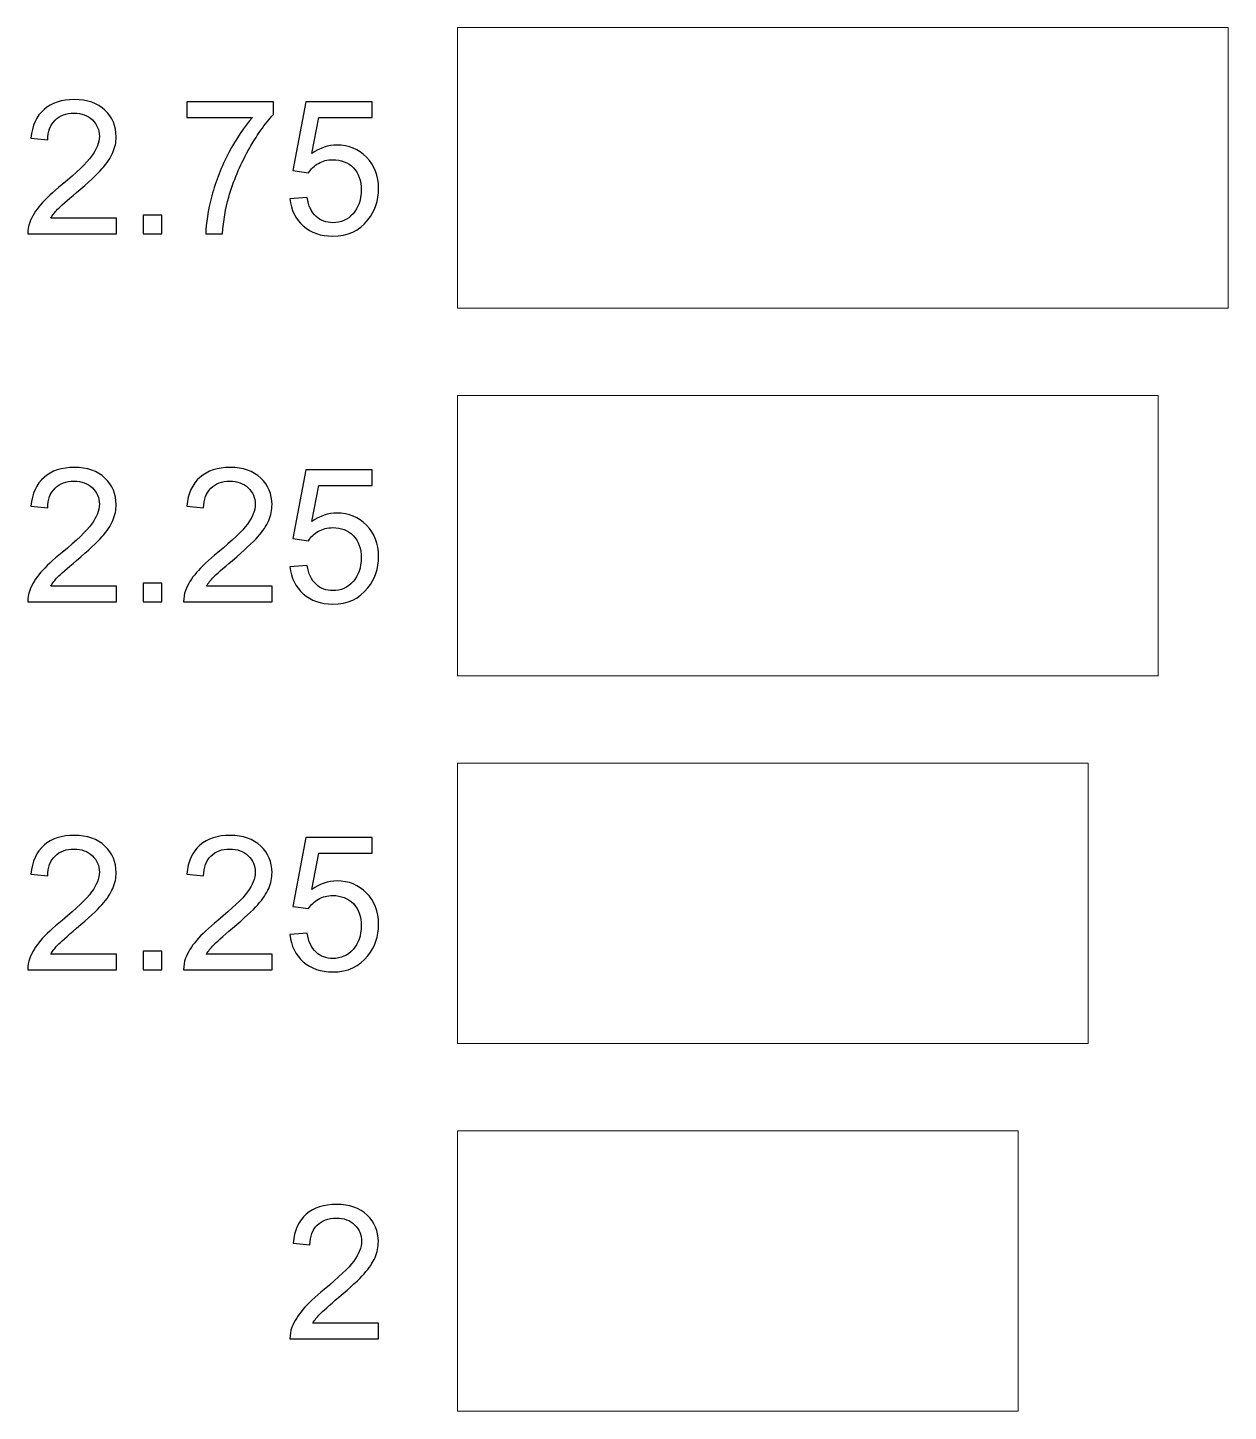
# Model space of a CAD drawing. Header units: millimetres. Extents: x -3 to 616, y -3 to 391.
# Drawn here: x 0 to 81.6, y 291.7 to 385.7 of the extents above; entities that cross this region are included whole.
import ezdxf

# ---------------------------------------------------------------- set-up
doc = ezdxf.new("R2010")
doc.units = ezdxf.units.MM
doc.header["$MEASUREMENT"] = 0
doc.layers.add('Templates', color=7, linetype='Continuous')

msp = doc.modelspace()

# ---------------------------------------------------------------- linework, layer by layer
at = {"layer": 'Templates', "lineweight": 9}
for points, knots in [([(29.212, 385.717), (29.212, 385.717), (29.212, 366.667), (29.212, 366.667), (29.212, 366.667), (29.212, 366.667), (81.599, 366.667), (81.599, 366.667), (81.599, 366.667), (81.599, 366.667), (81.599, 385.717), (81.599, 385.717), (81.599, 385.717), (81.599, 385.717), (29.212, 385.717), (29.212, 385.717)], [0, 0, 0, 0, 0.2, 0.2, 0.2, 0.2, 0.4, 0.4, 0.4, 0.4, 0.6, 0.6, 0.6, 0.6, 1, 1, 1, 1]), ([(6.021, 372.769), (6.021, 372.769), (6.021, 371.702), (6.021, 371.702), (6.021, 371.702), (6.021, 371.702), (0.001, 371.702), (0.001, 371.702), (0.001, 371.702), (-0.008, 371.971), (0.037, 372.229), (0.132, 372.479), (0.132, 372.479), (0.287, 372.888), (0.534, 373.292), (0.875, 373.688), (0.875, 373.688), (1.216, 374.084), (1.703, 374.541), (2.336, 375.059), (2.336, 375.059), (3.32, 375.87), (3.989, 376.511), (4.338, 376.985), (4.338, 376.985), (4.689, 377.46), (4.865, 377.908), (4.865, 378.332), (4.865, 378.332), (4.865, 378.774), (4.706, 379.147), (4.389, 379.451), (4.389, 379.451), (4.071, 379.754), (3.656, 379.906), (3.146, 379.906), (3.146, 379.906), (2.607, 379.906), (2.175, 379.746), (1.851, 379.424), (1.851, 379.424), (1.527, 379.104), (1.364, 378.66), (1.36, 378.09), (1.36, 378.09), (1.36, 378.09), (0.217, 378.205), (0.217, 378.205), (0.217, 378.205), (0.295, 379.06), (0.592, 379.712), (1.104, 380.16), (1.104, 380.16), (1.618, 380.609), (2.306, 380.834), (3.172, 380.834), (3.172, 380.834), (4.044, 380.834), (4.736, 380.592), (5.244, 380.108), (5.244, 380.108), (5.754, 379.623), (6.008, 379.022), (6.008, 378.306), (6.008, 378.306), (6.008, 377.942), (5.934, 377.584), (5.784, 377.233), (5.784, 377.233), (5.636, 376.88), (5.388, 376.509), (5.043, 376.12), (5.043, 376.12), (4.696, 375.732), (4.122, 375.197), (3.322, 374.52), (3.322, 374.52), (2.651, 373.957), (2.219, 373.576), (2.029, 373.374), (2.029, 373.374), (1.838, 373.173), (1.682, 372.972), (1.557, 372.769), (1.557, 372.769), (1.557, 372.769), (6.021, 372.769), (6.021, 372.769)], [0, 0, 0, 0, 0.043478, 0.043478, 0.043478, 0.043478, 0.086957, 0.086957, 0.086957, 0.086957, 0.130435, 0.130435, 0.130435, 0.130435, 0.173913, 0.173913, 0.173913, 0.173913, 0.217391, 0.217391, 0.217391, 0.217391, 0.26087, 0.26087, 0.26087, 0.26087, 0.304348, 0.304348, 0.304348, 0.304348, 0.347826, 0.347826, 0.347826, 0.347826, 0.391304, 0.391304, 0.391304, 0.391304, 0.434783, 0.434783, 0.434783, 0.434783, 0.478261, 0.478261, 0.478261, 0.478261, 0.521739, 0.521739, 0.521739, 0.521739, 0.565217, 0.565217, 0.565217, 0.565217, 0.608696, 0.608696, 0.608696, 0.608696, 0.652174, 0.652174, 0.652174, 0.652174, 0.695652, 0.695652, 0.695652, 0.695652, 0.73913, 0.73913, 0.73913, 0.73913, 0.782609, 0.782609, 0.782609, 0.782609, 0.826087, 0.826087, 0.826087, 0.826087, 0.869565, 0.869565, 0.869565, 0.869565, 0.913043, 0.913043, 0.913043, 0.913043, 1, 1, 1, 1]), ([(10.821, 379.614), (10.821, 379.614), (10.821, 380.681), (10.821, 380.681), (10.821, 380.681), (10.821, 380.681), (16.701, 380.681), (16.701, 380.681), (16.701, 380.681), (16.701, 380.681), (16.701, 379.818), (16.701, 379.818), (16.701, 379.818), (16.124, 379.202), (15.548, 378.382), (14.981, 377.36), (14.981, 377.36), (14.411, 376.338), (13.973, 375.286), (13.662, 374.204), (13.662, 374.204), (13.44, 373.444), (13.296, 372.608), (13.234, 371.702), (13.234, 371.702), (13.234, 371.702), (12.091, 371.702), (12.091, 371.702), (12.091, 371.702), (12.104, 372.418), (12.244, 373.283), (12.513, 374.297), (12.513, 374.297), (12.781, 375.313), (13.165, 376.291), (13.666, 377.233), (13.666, 377.233), (14.168, 378.175), (14.701, 378.969), (15.266, 379.614), (15.266, 379.614), (15.266, 379.614), (10.821, 379.614), (10.821, 379.614)], [0, 0, 0, 0, 0.083333, 0.083333, 0.083333, 0.083333, 0.166667, 0.166667, 0.166667, 0.166667, 0.25, 0.25, 0.25, 0.25, 0.333333, 0.333333, 0.333333, 0.333333, 0.416667, 0.416667, 0.416667, 0.416667, 0.5, 0.5, 0.5, 0.5, 0.583333, 0.583333, 0.583333, 0.583333, 0.666667, 0.666667, 0.666667, 0.666667, 0.75, 0.75, 0.75, 0.75, 0.833333, 0.833333, 0.833333, 0.833333, 1, 1, 1, 1]), ([(17.821, 374.09), (17.821, 374.09), (18.99, 374.179), (18.99, 374.179), (18.99, 374.179), (19.076, 373.609), (19.277, 373.182), (19.591, 372.894), (19.591, 372.894), (19.904, 372.608), (20.287, 372.464), (20.738, 372.464), (20.738, 372.464), (21.282, 372.464), (21.737, 372.667), (22.107, 373.072), (22.107, 373.072), (22.476, 373.478), (22.66, 374.016), (22.66, 374.685), (22.66, 374.685), (22.66, 375.322), (22.484, 375.823), (22.131, 376.192), (22.131, 376.192), (21.777, 376.56), (21.309, 376.744), (20.727, 376.744), (20.727, 376.744), (20.365, 376.744), (20.042, 376.662), (19.754, 376.497), (19.754, 376.497), (19.468, 376.331), (19.244, 376.118), (19.078, 375.855), (19.078, 375.855), (19.078, 375.855), (18.024, 376.008), (18.024, 376.008), (18.024, 376.008), (18.024, 376.008), (18.901, 380.681), (18.901, 380.681), (18.901, 380.681), (18.901, 380.681), (23.409, 380.681), (23.409, 380.681), (23.409, 380.681), (23.409, 380.681), (23.409, 379.614), (23.409, 379.614), (23.409, 379.614), (23.409, 379.614), (19.792, 379.614), (19.792, 379.614), (19.792, 379.614), (19.792, 379.614), (19.307, 377.161), (19.307, 377.161), (19.307, 377.161), (19.851, 377.544), (20.423, 377.735), (21.019, 377.735), (21.019, 377.735), (21.811, 377.735), (22.48, 377.46), (23.024, 376.909), (23.024, 376.909), (23.568, 376.359), (23.841, 375.652), (23.841, 374.788), (23.841, 374.788), (23.841, 373.965), (23.602, 373.254), (23.123, 372.655), (23.123, 372.655), (22.541, 371.918), (21.745, 371.55), (20.738, 371.55), (20.738, 371.55), (19.912, 371.55), (19.239, 371.783), (18.717, 372.246), (18.717, 372.246), (18.194, 372.71), (17.895, 373.324), (17.821, 374.09)], [0, 0, 0, 0, 0.043478, 0.043478, 0.043478, 0.043478, 0.086957, 0.086957, 0.086957, 0.086957, 0.130435, 0.130435, 0.130435, 0.130435, 0.173913, 0.173913, 0.173913, 0.173913, 0.217391, 0.217391, 0.217391, 0.217391, 0.26087, 0.26087, 0.26087, 0.26087, 0.304348, 0.304348, 0.304348, 0.304348, 0.347826, 0.347826, 0.347826, 0.347826, 0.391304, 0.391304, 0.391304, 0.391304, 0.434783, 0.434783, 0.434783, 0.434783, 0.478261, 0.478261, 0.478261, 0.478261, 0.521739, 0.521739, 0.521739, 0.521739, 0.565217, 0.565217, 0.565217, 0.565217, 0.608696, 0.608696, 0.608696, 0.608696, 0.652174, 0.652174, 0.652174, 0.652174, 0.695652, 0.695652, 0.695652, 0.695652, 0.73913, 0.73913, 0.73913, 0.73913, 0.782609, 0.782609, 0.782609, 0.782609, 0.826087, 0.826087, 0.826087, 0.826087, 0.869565, 0.869565, 0.869565, 0.869565, 0.913043, 0.913043, 0.913043, 0.913043, 1, 1, 1, 1]), ([(7.852, 371.702), (7.852, 371.702), (7.852, 372.972), (7.852, 372.972), (7.852, 372.972), (7.852, 372.972), (9.122, 372.972), (9.122, 372.972), (9.122, 372.972), (9.122, 372.972), (9.122, 371.702), (9.122, 371.702), (9.122, 371.702), (9.122, 371.702), (7.852, 371.702), (7.852, 371.702)], [0, 0, 0, 0, 0.2, 0.2, 0.2, 0.2, 0.4, 0.4, 0.4, 0.4, 0.6, 0.6, 0.6, 0.6, 1, 1, 1, 1]), ([(29.212, 360.726), (29.212, 360.726), (29.212, 341.676), (29.212, 341.676), (29.212, 341.676), (29.212, 341.676), (76.837, 341.676), (76.837, 341.676), (76.837, 341.676), (76.837, 341.676), (76.837, 360.726), (76.837, 360.726), (76.837, 360.726), (76.837, 360.726), (29.212, 360.726), (29.212, 360.726)], [0, 0, 0, 0, 0.2, 0.2, 0.2, 0.2, 0.4, 0.4, 0.4, 0.4, 0.6, 0.6, 0.6, 0.6, 1, 1, 1, 1]), ([(6.021, 347.769), (6.021, 347.769), (6.021, 346.702), (6.021, 346.702), (6.021, 346.702), (6.021, 346.702), (0.001, 346.702), (0.001, 346.702), (0.001, 346.702), (-0.008, 346.971), (0.037, 347.229), (0.132, 347.479), (0.132, 347.479), (0.287, 347.888), (0.534, 348.292), (0.875, 348.688), (0.875, 348.688), (1.216, 349.084), (1.703, 349.541), (2.336, 350.059), (2.336, 350.059), (3.32, 350.87), (3.989, 351.511), (4.338, 351.985), (4.338, 351.985), (4.689, 352.46), (4.865, 352.908), (4.865, 353.332), (4.865, 353.332), (4.865, 353.774), (4.706, 354.147), (4.389, 354.451), (4.389, 354.451), (4.071, 354.754), (3.656, 354.906), (3.146, 354.906), (3.146, 354.906), (2.607, 354.906), (2.175, 354.746), (1.851, 354.424), (1.851, 354.424), (1.527, 354.104), (1.364, 353.66), (1.36, 353.09), (1.36, 353.09), (1.36, 353.09), (0.217, 353.205), (0.217, 353.205), (0.217, 353.205), (0.295, 354.06), (0.592, 354.712), (1.104, 355.16), (1.104, 355.16), (1.618, 355.609), (2.306, 355.834), (3.172, 355.834), (3.172, 355.834), (4.044, 355.834), (4.736, 355.592), (5.244, 355.108), (5.244, 355.108), (5.754, 354.623), (6.008, 354.022), (6.008, 353.306), (6.008, 353.306), (6.008, 352.942), (5.934, 352.584), (5.784, 352.233), (5.784, 352.233), (5.636, 351.88), (5.388, 351.509), (5.043, 351.12), (5.043, 351.12), (4.696, 350.732), (4.122, 350.197), (3.322, 349.52), (3.322, 349.52), (2.651, 348.957), (2.219, 348.576), (2.029, 348.374), (2.029, 348.374), (1.838, 348.173), (1.682, 347.972), (1.557, 347.769), (1.557, 347.769), (1.557, 347.769), (6.021, 347.769), (6.021, 347.769)], [0, 0, 0, 0, 0.043478, 0.043478, 0.043478, 0.043478, 0.086957, 0.086957, 0.086957, 0.086957, 0.130435, 0.130435, 0.130435, 0.130435, 0.173913, 0.173913, 0.173913, 0.173913, 0.217391, 0.217391, 0.217391, 0.217391, 0.26087, 0.26087, 0.26087, 0.26087, 0.304348, 0.304348, 0.304348, 0.304348, 0.347826, 0.347826, 0.347826, 0.347826, 0.391304, 0.391304, 0.391304, 0.391304, 0.434783, 0.434783, 0.434783, 0.434783, 0.478261, 0.478261, 0.478261, 0.478261, 0.521739, 0.521739, 0.521739, 0.521739, 0.565217, 0.565217, 0.565217, 0.565217, 0.608696, 0.608696, 0.608696, 0.608696, 0.652174, 0.652174, 0.652174, 0.652174, 0.695652, 0.695652, 0.695652, 0.695652, 0.73913, 0.73913, 0.73913, 0.73913, 0.782609, 0.782609, 0.782609, 0.782609, 0.826087, 0.826087, 0.826087, 0.826087, 0.869565, 0.869565, 0.869565, 0.869565, 0.913043, 0.913043, 0.913043, 0.913043, 1, 1, 1, 1]), ([(16.613, 347.769), (16.613, 347.769), (16.613, 346.702), (16.613, 346.702), (16.613, 346.702), (16.613, 346.702), (10.593, 346.702), (10.593, 346.702), (10.593, 346.702), (10.584, 346.971), (10.629, 347.229), (10.724, 347.479), (10.724, 347.479), (10.879, 347.888), (11.126, 348.292), (11.467, 348.688), (11.467, 348.688), (11.808, 349.084), (12.295, 349.541), (12.927, 350.059), (12.927, 350.059), (13.912, 350.87), (14.581, 351.511), (14.93, 351.985), (14.93, 351.985), (15.281, 352.46), (15.457, 352.908), (15.457, 353.332), (15.457, 353.332), (15.457, 353.774), (15.298, 354.147), (14.981, 354.451), (14.981, 354.451), (14.663, 354.754), (14.248, 354.906), (13.738, 354.906), (13.738, 354.906), (13.198, 354.906), (12.767, 354.746), (12.443, 354.424), (12.443, 354.424), (12.119, 354.104), (11.956, 353.66), (11.952, 353.09), (11.952, 353.09), (11.952, 353.09), (10.809, 353.205), (10.809, 353.205), (10.809, 353.205), (10.887, 354.06), (11.183, 354.712), (11.696, 355.16), (11.696, 355.16), (12.21, 355.609), (12.898, 355.834), (13.764, 355.834), (13.764, 355.834), (14.636, 355.834), (15.328, 355.592), (15.836, 355.108), (15.836, 355.108), (16.346, 354.623), (16.6, 354.022), (16.6, 353.306), (16.6, 353.306), (16.6, 352.942), (16.526, 352.584), (16.375, 352.233), (16.375, 352.233), (16.227, 351.88), (15.98, 351.509), (15.635, 351.12), (15.635, 351.12), (15.288, 350.732), (14.714, 350.197), (13.914, 349.52), (13.914, 349.52), (13.243, 348.957), (12.811, 348.576), (12.621, 348.374), (12.621, 348.374), (12.43, 348.173), (12.273, 347.972), (12.149, 347.769), (12.149, 347.769), (12.149, 347.769), (16.613, 347.769), (16.613, 347.769)], [0, 0, 0, 0, 0.043478, 0.043478, 0.043478, 0.043478, 0.086957, 0.086957, 0.086957, 0.086957, 0.130435, 0.130435, 0.130435, 0.130435, 0.173913, 0.173913, 0.173913, 0.173913, 0.217391, 0.217391, 0.217391, 0.217391, 0.26087, 0.26087, 0.26087, 0.26087, 0.304348, 0.304348, 0.304348, 0.304348, 0.347826, 0.347826, 0.347826, 0.347826, 0.391304, 0.391304, 0.391304, 0.391304, 0.434783, 0.434783, 0.434783, 0.434783, 0.478261, 0.478261, 0.478261, 0.478261, 0.521739, 0.521739, 0.521739, 0.521739, 0.565217, 0.565217, 0.565217, 0.565217, 0.608696, 0.608696, 0.608696, 0.608696, 0.652174, 0.652174, 0.652174, 0.652174, 0.695652, 0.695652, 0.695652, 0.695652, 0.73913, 0.73913, 0.73913, 0.73913, 0.782609, 0.782609, 0.782609, 0.782609, 0.826087, 0.826087, 0.826087, 0.826087, 0.869565, 0.869565, 0.869565, 0.869565, 0.913043, 0.913043, 0.913043, 0.913043, 1, 1, 1, 1]), ([(17.821, 349.09), (17.821, 349.09), (18.99, 349.179), (18.99, 349.179), (18.99, 349.179), (19.076, 348.609), (19.277, 348.182), (19.591, 347.894), (19.591, 347.894), (19.904, 347.608), (20.287, 347.464), (20.738, 347.464), (20.738, 347.464), (21.282, 347.464), (21.737, 347.667), (22.107, 348.072), (22.107, 348.072), (22.476, 348.478), (22.66, 349.016), (22.66, 349.685), (22.66, 349.685), (22.66, 350.322), (22.484, 350.823), (22.131, 351.192), (22.131, 351.192), (21.777, 351.56), (21.309, 351.744), (20.727, 351.744), (20.727, 351.744), (20.365, 351.744), (20.042, 351.662), (19.754, 351.497), (19.754, 351.497), (19.468, 351.331), (19.244, 351.118), (19.078, 350.855), (19.078, 350.855), (19.078, 350.855), (18.024, 351.008), (18.024, 351.008), (18.024, 351.008), (18.024, 351.008), (18.901, 355.681), (18.901, 355.681), (18.901, 355.681), (18.901, 355.681), (23.409, 355.681), (23.409, 355.681), (23.409, 355.681), (23.409, 355.681), (23.409, 354.614), (23.409, 354.614), (23.409, 354.614), (23.409, 354.614), (19.792, 354.614), (19.792, 354.614), (19.792, 354.614), (19.792, 354.614), (19.307, 352.161), (19.307, 352.161), (19.307, 352.161), (19.851, 352.544), (20.423, 352.735), (21.019, 352.735), (21.019, 352.735), (21.811, 352.735), (22.48, 352.46), (23.024, 351.909), (23.024, 351.909), (23.568, 351.359), (23.841, 350.652), (23.841, 349.788), (23.841, 349.788), (23.841, 348.965), (23.602, 348.254), (23.123, 347.655), (23.123, 347.655), (22.541, 346.918), (21.745, 346.55), (20.738, 346.55), (20.738, 346.55), (19.912, 346.55), (19.239, 346.783), (18.717, 347.246), (18.717, 347.246), (18.194, 347.71), (17.895, 348.324), (17.821, 349.09)], [0, 0, 0, 0, 0.043478, 0.043478, 0.043478, 0.043478, 0.086957, 0.086957, 0.086957, 0.086957, 0.130435, 0.130435, 0.130435, 0.130435, 0.173913, 0.173913, 0.173913, 0.173913, 0.217391, 0.217391, 0.217391, 0.217391, 0.26087, 0.26087, 0.26087, 0.26087, 0.304348, 0.304348, 0.304348, 0.304348, 0.347826, 0.347826, 0.347826, 0.347826, 0.391304, 0.391304, 0.391304, 0.391304, 0.434783, 0.434783, 0.434783, 0.434783, 0.478261, 0.478261, 0.478261, 0.478261, 0.521739, 0.521739, 0.521739, 0.521739, 0.565217, 0.565217, 0.565217, 0.565217, 0.608696, 0.608696, 0.608696, 0.608696, 0.652174, 0.652174, 0.652174, 0.652174, 0.695652, 0.695652, 0.695652, 0.695652, 0.73913, 0.73913, 0.73913, 0.73913, 0.782609, 0.782609, 0.782609, 0.782609, 0.826087, 0.826087, 0.826087, 0.826087, 0.869565, 0.869565, 0.869565, 0.869565, 0.913043, 0.913043, 0.913043, 0.913043, 1, 1, 1, 1]), ([(7.852, 346.702), (7.852, 346.702), (7.852, 347.972), (7.852, 347.972), (7.852, 347.972), (7.852, 347.972), (9.122, 347.972), (9.122, 347.972), (9.122, 347.972), (9.122, 347.972), (9.122, 346.702), (9.122, 346.702), (9.122, 346.702), (9.122, 346.702), (7.852, 346.702), (7.852, 346.702)], [0, 0, 0, 0, 0.2, 0.2, 0.2, 0.2, 0.4, 0.4, 0.4, 0.4, 0.6, 0.6, 0.6, 0.6, 1, 1, 1, 1]), ([(29.212, 316.686), (29.212, 316.686), (29.212, 335.736), (29.212, 335.736), (29.212, 335.736), (29.212, 335.736), (72.074, 335.736), (72.074, 335.736), (72.074, 335.736), (72.074, 335.736), (72.074, 316.686), (72.074, 316.686), (72.074, 316.686), (72.074, 316.686), (29.212, 316.686), (29.212, 316.686)], [0, 0, 0, 0, 0.2, 0.2, 0.2, 0.2, 0.4, 0.4, 0.4, 0.4, 0.6, 0.6, 0.6, 0.6, 1, 1, 1, 1]), ([(6.021, 322.769), (6.021, 322.769), (6.021, 321.702), (6.021, 321.702), (6.021, 321.702), (6.021, 321.702), (0.001, 321.702), (0.001, 321.702), (0.001, 321.702), (-0.008, 321.971), (0.037, 322.229), (0.132, 322.479), (0.132, 322.479), (0.287, 322.888), (0.534, 323.292), (0.875, 323.688), (0.875, 323.688), (1.216, 324.084), (1.703, 324.541), (2.336, 325.059), (2.336, 325.059), (3.32, 325.87), (3.989, 326.511), (4.338, 326.985), (4.338, 326.985), (4.689, 327.46), (4.865, 327.908), (4.865, 328.332), (4.865, 328.332), (4.865, 328.774), (4.706, 329.147), (4.389, 329.451), (4.389, 329.451), (4.071, 329.754), (3.656, 329.906), (3.146, 329.906), (3.146, 329.906), (2.607, 329.906), (2.175, 329.746), (1.851, 329.424), (1.851, 329.424), (1.527, 329.104), (1.364, 328.66), (1.36, 328.09), (1.36, 328.09), (1.36, 328.09), (0.217, 328.205), (0.217, 328.205), (0.217, 328.205), (0.295, 329.06), (0.592, 329.712), (1.104, 330.16), (1.104, 330.16), (1.618, 330.609), (2.306, 330.834), (3.172, 330.834), (3.172, 330.834), (4.044, 330.834), (4.736, 330.592), (5.244, 330.108), (5.244, 330.108), (5.754, 329.623), (6.008, 329.022), (6.008, 328.306), (6.008, 328.306), (6.008, 327.942), (5.934, 327.584), (5.784, 327.233), (5.784, 327.233), (5.636, 326.88), (5.388, 326.509), (5.043, 326.12), (5.043, 326.12), (4.696, 325.732), (4.122, 325.197), (3.322, 324.52), (3.322, 324.52), (2.651, 323.957), (2.219, 323.576), (2.029, 323.374), (2.029, 323.374), (1.838, 323.173), (1.682, 322.972), (1.557, 322.769), (1.557, 322.769), (1.557, 322.769), (6.021, 322.769), (6.021, 322.769)], [0, 0, 0, 0, 0.043478, 0.043478, 0.043478, 0.043478, 0.086957, 0.086957, 0.086957, 0.086957, 0.130435, 0.130435, 0.130435, 0.130435, 0.173913, 0.173913, 0.173913, 0.173913, 0.217391, 0.217391, 0.217391, 0.217391, 0.26087, 0.26087, 0.26087, 0.26087, 0.304348, 0.304348, 0.304348, 0.304348, 0.347826, 0.347826, 0.347826, 0.347826, 0.391304, 0.391304, 0.391304, 0.391304, 0.434783, 0.434783, 0.434783, 0.434783, 0.478261, 0.478261, 0.478261, 0.478261, 0.521739, 0.521739, 0.521739, 0.521739, 0.565217, 0.565217, 0.565217, 0.565217, 0.608696, 0.608696, 0.608696, 0.608696, 0.652174, 0.652174, 0.652174, 0.652174, 0.695652, 0.695652, 0.695652, 0.695652, 0.73913, 0.73913, 0.73913, 0.73913, 0.782609, 0.782609, 0.782609, 0.782609, 0.826087, 0.826087, 0.826087, 0.826087, 0.869565, 0.869565, 0.869565, 0.869565, 0.913043, 0.913043, 0.913043, 0.913043, 1, 1, 1, 1]), ([(16.613, 322.769), (16.613, 322.769), (16.613, 321.702), (16.613, 321.702), (16.613, 321.702), (16.613, 321.702), (10.593, 321.702), (10.593, 321.702), (10.593, 321.702), (10.584, 321.971), (10.629, 322.229), (10.724, 322.479), (10.724, 322.479), (10.879, 322.888), (11.126, 323.292), (11.467, 323.688), (11.467, 323.688), (11.808, 324.084), (12.295, 324.541), (12.927, 325.059), (12.927, 325.059), (13.912, 325.87), (14.581, 326.511), (14.93, 326.985), (14.93, 326.985), (15.281, 327.46), (15.457, 327.908), (15.457, 328.332), (15.457, 328.332), (15.457, 328.774), (15.298, 329.147), (14.981, 329.451), (14.981, 329.451), (14.663, 329.754), (14.248, 329.906), (13.738, 329.906), (13.738, 329.906), (13.198, 329.906), (12.767, 329.746), (12.443, 329.424), (12.443, 329.424), (12.119, 329.104), (11.956, 328.66), (11.952, 328.09), (11.952, 328.09), (11.952, 328.09), (10.809, 328.205), (10.809, 328.205), (10.809, 328.205), (10.887, 329.06), (11.183, 329.712), (11.696, 330.16), (11.696, 330.16), (12.21, 330.609), (12.898, 330.834), (13.764, 330.834), (13.764, 330.834), (14.636, 330.834), (15.328, 330.592), (15.836, 330.108), (15.836, 330.108), (16.346, 329.623), (16.6, 329.022), (16.6, 328.306), (16.6, 328.306), (16.6, 327.942), (16.526, 327.584), (16.375, 327.233), (16.375, 327.233), (16.227, 326.88), (15.98, 326.509), (15.635, 326.12), (15.635, 326.12), (15.288, 325.732), (14.714, 325.197), (13.914, 324.52), (13.914, 324.52), (13.243, 323.957), (12.811, 323.576), (12.621, 323.374), (12.621, 323.374), (12.43, 323.173), (12.273, 322.972), (12.149, 322.769), (12.149, 322.769), (12.149, 322.769), (16.613, 322.769), (16.613, 322.769)], [0, 0, 0, 0, 0.043478, 0.043478, 0.043478, 0.043478, 0.086957, 0.086957, 0.086957, 0.086957, 0.130435, 0.130435, 0.130435, 0.130435, 0.173913, 0.173913, 0.173913, 0.173913, 0.217391, 0.217391, 0.217391, 0.217391, 0.26087, 0.26087, 0.26087, 0.26087, 0.304348, 0.304348, 0.304348, 0.304348, 0.347826, 0.347826, 0.347826, 0.347826, 0.391304, 0.391304, 0.391304, 0.391304, 0.434783, 0.434783, 0.434783, 0.434783, 0.478261, 0.478261, 0.478261, 0.478261, 0.521739, 0.521739, 0.521739, 0.521739, 0.565217, 0.565217, 0.565217, 0.565217, 0.608696, 0.608696, 0.608696, 0.608696, 0.652174, 0.652174, 0.652174, 0.652174, 0.695652, 0.695652, 0.695652, 0.695652, 0.73913, 0.73913, 0.73913, 0.73913, 0.782609, 0.782609, 0.782609, 0.782609, 0.826087, 0.826087, 0.826087, 0.826087, 0.869565, 0.869565, 0.869565, 0.869565, 0.913043, 0.913043, 0.913043, 0.913043, 1, 1, 1, 1]), ([(17.821, 324.09), (17.821, 324.09), (18.99, 324.179), (18.99, 324.179), (18.99, 324.179), (19.076, 323.609), (19.277, 323.182), (19.591, 322.894), (19.591, 322.894), (19.904, 322.608), (20.287, 322.464), (20.738, 322.464), (20.738, 322.464), (21.282, 322.464), (21.737, 322.667), (22.107, 323.072), (22.107, 323.072), (22.476, 323.478), (22.66, 324.016), (22.66, 324.685), (22.66, 324.685), (22.66, 325.322), (22.484, 325.823), (22.131, 326.192), (22.131, 326.192), (21.777, 326.56), (21.309, 326.744), (20.727, 326.744), (20.727, 326.744), (20.365, 326.744), (20.042, 326.662), (19.754, 326.497), (19.754, 326.497), (19.468, 326.331), (19.244, 326.118), (19.078, 325.855), (19.078, 325.855), (19.078, 325.855), (18.024, 326.008), (18.024, 326.008), (18.024, 326.008), (18.024, 326.008), (18.901, 330.681), (18.901, 330.681), (18.901, 330.681), (18.901, 330.681), (23.409, 330.681), (23.409, 330.681), (23.409, 330.681), (23.409, 330.681), (23.409, 329.614), (23.409, 329.614), (23.409, 329.614), (23.409, 329.614), (19.792, 329.614), (19.792, 329.614), (19.792, 329.614), (19.792, 329.614), (19.307, 327.161), (19.307, 327.161), (19.307, 327.161), (19.851, 327.544), (20.423, 327.735), (21.019, 327.735), (21.019, 327.735), (21.811, 327.735), (22.48, 327.46), (23.024, 326.909), (23.024, 326.909), (23.568, 326.359), (23.841, 325.652), (23.841, 324.788), (23.841, 324.788), (23.841, 323.965), (23.602, 323.254), (23.123, 322.655), (23.123, 322.655), (22.541, 321.918), (21.745, 321.55), (20.738, 321.55), (20.738, 321.55), (19.912, 321.55), (19.239, 321.783), (18.717, 322.246), (18.717, 322.246), (18.194, 322.71), (17.895, 323.324), (17.821, 324.09)], [0, 0, 0, 0, 0.043478, 0.043478, 0.043478, 0.043478, 0.086957, 0.086957, 0.086957, 0.086957, 0.130435, 0.130435, 0.130435, 0.130435, 0.173913, 0.173913, 0.173913, 0.173913, 0.217391, 0.217391, 0.217391, 0.217391, 0.26087, 0.26087, 0.26087, 0.26087, 0.304348, 0.304348, 0.304348, 0.304348, 0.347826, 0.347826, 0.347826, 0.347826, 0.391304, 0.391304, 0.391304, 0.391304, 0.434783, 0.434783, 0.434783, 0.434783, 0.478261, 0.478261, 0.478261, 0.478261, 0.521739, 0.521739, 0.521739, 0.521739, 0.565217, 0.565217, 0.565217, 0.565217, 0.608696, 0.608696, 0.608696, 0.608696, 0.652174, 0.652174, 0.652174, 0.652174, 0.695652, 0.695652, 0.695652, 0.695652, 0.73913, 0.73913, 0.73913, 0.73913, 0.782609, 0.782609, 0.782609, 0.782609, 0.826087, 0.826087, 0.826087, 0.826087, 0.869565, 0.869565, 0.869565, 0.869565, 0.913043, 0.913043, 0.913043, 0.913043, 1, 1, 1, 1]), ([(7.852, 321.702), (7.852, 321.702), (7.852, 322.972), (7.852, 322.972), (7.852, 322.972), (7.852, 322.972), (9.122, 322.972), (9.122, 322.972), (9.122, 322.972), (9.122, 322.972), (9.122, 321.702), (9.122, 321.702), (9.122, 321.702), (9.122, 321.702), (7.852, 321.702), (7.852, 321.702)], [0, 0, 0, 0, 0.2, 0.2, 0.2, 0.2, 0.4, 0.4, 0.4, 0.4, 0.6, 0.6, 0.6, 0.6, 1, 1, 1, 1]), ([(29.212, 310.745), (29.212, 310.745), (29.212, 291.695), (29.212, 291.695), (29.212, 291.695), (29.212, 291.695), (67.312, 291.695), (67.312, 291.695), (67.312, 291.695), (67.312, 291.695), (67.312, 310.745), (67.312, 310.745), (67.312, 310.745), (67.312, 310.745), (29.212, 310.745), (29.212, 310.745)], [0, 0, 0, 0, 0.2, 0.2, 0.2, 0.2, 0.4, 0.4, 0.4, 0.4, 0.6, 0.6, 0.6, 0.6, 1, 1, 1, 1]), ([(23.841, 297.693), (23.841, 297.693), (23.841, 296.626), (23.841, 296.626), (23.841, 296.626), (23.841, 296.626), (17.821, 296.626), (17.821, 296.626), (17.821, 296.626), (17.813, 296.895), (17.857, 297.153), (17.952, 297.403), (17.952, 297.403), (18.107, 297.811), (18.355, 298.216), (18.695, 298.611), (18.695, 298.611), (19.036, 299.007), (19.523, 299.465), (20.156, 299.983), (20.156, 299.983), (21.14, 300.794), (21.809, 301.435), (22.158, 301.909), (22.158, 301.909), (22.51, 302.383), (22.685, 302.832), (22.685, 303.255), (22.685, 303.255), (22.685, 303.698), (22.527, 304.07), (22.209, 304.375), (22.209, 304.375), (21.892, 304.678), (21.477, 304.83), (20.967, 304.83), (20.967, 304.83), (20.427, 304.83), (19.995, 304.669), (19.671, 304.348), (19.671, 304.348), (19.347, 304.028), (19.184, 303.584), (19.18, 303.014), (19.18, 303.014), (19.18, 303.014), (18.037, 303.128), (18.037, 303.128), (18.037, 303.128), (18.115, 303.984), (18.412, 304.636), (18.924, 305.084), (18.924, 305.084), (19.438, 305.533), (20.126, 305.757), (20.992, 305.757), (20.992, 305.757), (21.864, 305.757), (22.556, 305.516), (23.064, 305.031), (23.064, 305.031), (23.574, 304.547), (23.828, 303.945), (23.828, 303.23), (23.828, 303.23), (23.828, 302.866), (23.754, 302.508), (23.604, 302.157), (23.604, 302.157), (23.456, 301.803), (23.208, 301.433), (22.863, 301.044), (22.863, 301.044), (22.516, 300.656), (21.942, 300.121), (21.142, 299.443), (21.142, 299.443), (20.471, 298.88), (20.039, 298.499), (19.849, 298.298), (19.849, 298.298), (19.658, 298.097), (19.502, 297.896), (19.377, 297.693), (19.377, 297.693), (19.377, 297.693), (23.841, 297.693), (23.841, 297.693)], [0, 0, 0, 0, 0.043478, 0.043478, 0.043478, 0.043478, 0.086957, 0.086957, 0.086957, 0.086957, 0.130435, 0.130435, 0.130435, 0.130435, 0.173913, 0.173913, 0.173913, 0.173913, 0.217391, 0.217391, 0.217391, 0.217391, 0.26087, 0.26087, 0.26087, 0.26087, 0.304348, 0.304348, 0.304348, 0.304348, 0.347826, 0.347826, 0.347826, 0.347826, 0.391304, 0.391304, 0.391304, 0.391304, 0.434783, 0.434783, 0.434783, 0.434783, 0.478261, 0.478261, 0.478261, 0.478261, 0.521739, 0.521739, 0.521739, 0.521739, 0.565217, 0.565217, 0.565217, 0.565217, 0.608696, 0.608696, 0.608696, 0.608696, 0.652174, 0.652174, 0.652174, 0.652174, 0.695652, 0.695652, 0.695652, 0.695652, 0.73913, 0.73913, 0.73913, 0.73913, 0.782609, 0.782609, 0.782609, 0.782609, 0.826087, 0.826087, 0.826087, 0.826087, 0.869565, 0.869565, 0.869565, 0.869565, 0.913043, 0.913043, 0.913043, 0.913043, 1, 1, 1, 1])]:
    msp.add_open_spline(points, degree=3, knots=knots, dxfattribs=at)
at = {"layer": 'Templates'}
for points, knots in [([(6.021, 372.769), (6.021, 372.769), (6.021, 371.702), (6.021, 371.702), (6.021, 371.702), (6.021, 371.702), (0.001, 371.702), (0.001, 371.702), (0.001, 371.702), (-0.008, 371.971), (0.037, 372.229), (0.132, 372.479), (0.132, 372.479), (0.287, 372.888), (0.534, 373.292), (0.875, 373.688), (0.875, 373.688), (1.216, 374.084), (1.703, 374.541), (2.336, 375.059), (2.336, 375.059), (3.32, 375.87), (3.989, 376.511), (4.338, 376.985), (4.338, 376.985), (4.689, 377.46), (4.865, 377.908), (4.865, 378.332), (4.865, 378.332), (4.865, 378.774), (4.706, 379.147), (4.389, 379.451), (4.389, 379.451), (4.071, 379.754), (3.656, 379.906), (3.146, 379.906), (3.146, 379.906), (2.607, 379.906), (2.175, 379.746), (1.851, 379.424), (1.851, 379.424), (1.527, 379.104), (1.364, 378.66), (1.36, 378.09), (1.36, 378.09), (1.36, 378.09), (0.217, 378.205), (0.217, 378.205), (0.217, 378.205), (0.295, 379.06), (0.592, 379.712), (1.104, 380.16), (1.104, 380.16), (1.618, 380.609), (2.306, 380.834), (3.172, 380.834), (3.172, 380.834), (4.044, 380.834), (4.736, 380.592), (5.244, 380.108), (5.244, 380.108), (5.754, 379.623), (6.008, 379.022), (6.008, 378.306), (6.008, 378.306), (6.008, 377.942), (5.934, 377.584), (5.784, 377.233), (5.784, 377.233), (5.636, 376.88), (5.388, 376.509), (5.043, 376.12), (5.043, 376.12), (4.696, 375.732), (4.122, 375.197), (3.322, 374.52), (3.322, 374.52), (2.651, 373.957), (2.219, 373.576), (2.029, 373.374), (2.029, 373.374), (1.838, 373.173), (1.682, 372.972), (1.557, 372.769), (1.557, 372.769), (1.557, 372.769), (6.021, 372.769), (6.021, 372.769)], [0, 0, 0, 0, 0.043478, 0.043478, 0.043478, 0.043478, 0.086957, 0.086957, 0.086957, 0.086957, 0.130435, 0.130435, 0.130435, 0.130435, 0.173913, 0.173913, 0.173913, 0.173913, 0.217391, 0.217391, 0.217391, 0.217391, 0.26087, 0.26087, 0.26087, 0.26087, 0.304348, 0.304348, 0.304348, 0.304348, 0.347826, 0.347826, 0.347826, 0.347826, 0.391304, 0.391304, 0.391304, 0.391304, 0.434783, 0.434783, 0.434783, 0.434783, 0.478261, 0.478261, 0.478261, 0.478261, 0.521739, 0.521739, 0.521739, 0.521739, 0.565217, 0.565217, 0.565217, 0.565217, 0.608696, 0.608696, 0.608696, 0.608696, 0.652174, 0.652174, 0.652174, 0.652174, 0.695652, 0.695652, 0.695652, 0.695652, 0.73913, 0.73913, 0.73913, 0.73913, 0.782609, 0.782609, 0.782609, 0.782609, 0.826087, 0.826087, 0.826087, 0.826087, 0.869565, 0.869565, 0.869565, 0.869565, 0.913043, 0.913043, 0.913043, 0.913043, 1, 1, 1, 1]), ([(10.821, 379.614), (10.821, 379.614), (10.821, 380.681), (10.821, 380.681), (10.821, 380.681), (10.821, 380.681), (16.701, 380.681), (16.701, 380.681), (16.701, 380.681), (16.701, 380.681), (16.701, 379.818), (16.701, 379.818), (16.701, 379.818), (16.124, 379.202), (15.548, 378.382), (14.981, 377.36), (14.981, 377.36), (14.411, 376.338), (13.973, 375.286), (13.662, 374.204), (13.662, 374.204), (13.44, 373.444), (13.296, 372.608), (13.234, 371.702), (13.234, 371.702), (13.234, 371.702), (12.091, 371.702), (12.091, 371.702), (12.091, 371.702), (12.104, 372.418), (12.244, 373.283), (12.513, 374.297), (12.513, 374.297), (12.781, 375.313), (13.165, 376.291), (13.666, 377.233), (13.666, 377.233), (14.168, 378.175), (14.701, 378.969), (15.266, 379.614), (15.266, 379.614), (15.266, 379.614), (10.821, 379.614), (10.821, 379.614)], [0, 0, 0, 0, 0.083333, 0.083333, 0.083333, 0.083333, 0.166667, 0.166667, 0.166667, 0.166667, 0.25, 0.25, 0.25, 0.25, 0.333333, 0.333333, 0.333333, 0.333333, 0.416667, 0.416667, 0.416667, 0.416667, 0.5, 0.5, 0.5, 0.5, 0.583333, 0.583333, 0.583333, 0.583333, 0.666667, 0.666667, 0.666667, 0.666667, 0.75, 0.75, 0.75, 0.75, 0.833333, 0.833333, 0.833333, 0.833333, 1, 1, 1, 1]), ([(17.821, 374.09), (17.821, 374.09), (18.99, 374.179), (18.99, 374.179), (18.99, 374.179), (19.076, 373.609), (19.277, 373.182), (19.591, 372.894), (19.591, 372.894), (19.904, 372.608), (20.287, 372.464), (20.738, 372.464), (20.738, 372.464), (21.282, 372.464), (21.737, 372.667), (22.107, 373.072), (22.107, 373.072), (22.476, 373.478), (22.66, 374.016), (22.66, 374.685), (22.66, 374.685), (22.66, 375.322), (22.484, 375.823), (22.131, 376.192), (22.131, 376.192), (21.777, 376.56), (21.309, 376.744), (20.727, 376.744), (20.727, 376.744), (20.365, 376.744), (20.042, 376.662), (19.754, 376.497), (19.754, 376.497), (19.468, 376.331), (19.244, 376.118), (19.078, 375.855), (19.078, 375.855), (19.078, 375.855), (18.024, 376.008), (18.024, 376.008), (18.024, 376.008), (18.024, 376.008), (18.901, 380.681), (18.901, 380.681), (18.901, 380.681), (18.901, 380.681), (23.409, 380.681), (23.409, 380.681), (23.409, 380.681), (23.409, 380.681), (23.409, 379.614), (23.409, 379.614), (23.409, 379.614), (23.409, 379.614), (19.792, 379.614), (19.792, 379.614), (19.792, 379.614), (19.792, 379.614), (19.307, 377.161), (19.307, 377.161), (19.307, 377.161), (19.851, 377.544), (20.423, 377.735), (21.019, 377.735), (21.019, 377.735), (21.811, 377.735), (22.48, 377.46), (23.024, 376.909), (23.024, 376.909), (23.568, 376.359), (23.841, 375.652), (23.841, 374.788), (23.841, 374.788), (23.841, 373.965), (23.602, 373.254), (23.123, 372.655), (23.123, 372.655), (22.541, 371.918), (21.745, 371.55), (20.738, 371.55), (20.738, 371.55), (19.912, 371.55), (19.239, 371.783), (18.717, 372.246), (18.717, 372.246), (18.194, 372.71), (17.895, 373.324), (17.821, 374.09)], [0, 0, 0, 0, 0.043478, 0.043478, 0.043478, 0.043478, 0.086957, 0.086957, 0.086957, 0.086957, 0.130435, 0.130435, 0.130435, 0.130435, 0.173913, 0.173913, 0.173913, 0.173913, 0.217391, 0.217391, 0.217391, 0.217391, 0.26087, 0.26087, 0.26087, 0.26087, 0.304348, 0.304348, 0.304348, 0.304348, 0.347826, 0.347826, 0.347826, 0.347826, 0.391304, 0.391304, 0.391304, 0.391304, 0.434783, 0.434783, 0.434783, 0.434783, 0.478261, 0.478261, 0.478261, 0.478261, 0.521739, 0.521739, 0.521739, 0.521739, 0.565217, 0.565217, 0.565217, 0.565217, 0.608696, 0.608696, 0.608696, 0.608696, 0.652174, 0.652174, 0.652174, 0.652174, 0.695652, 0.695652, 0.695652, 0.695652, 0.73913, 0.73913, 0.73913, 0.73913, 0.782609, 0.782609, 0.782609, 0.782609, 0.826087, 0.826087, 0.826087, 0.826087, 0.869565, 0.869565, 0.869565, 0.869565, 0.913043, 0.913043, 0.913043, 0.913043, 1, 1, 1, 1]), ([(7.852, 371.702), (7.852, 371.702), (7.852, 372.972), (7.852, 372.972), (7.852, 372.972), (7.852, 372.972), (9.122, 372.972), (9.122, 372.972), (9.122, 372.972), (9.122, 372.972), (9.122, 371.702), (9.122, 371.702), (9.122, 371.702), (9.122, 371.702), (7.852, 371.702), (7.852, 371.702)], [0, 0, 0, 0, 0.2, 0.2, 0.2, 0.2, 0.4, 0.4, 0.4, 0.4, 0.6, 0.6, 0.6, 0.6, 1, 1, 1, 1]), ([(6.021, 347.769), (6.021, 347.769), (6.021, 346.702), (6.021, 346.702), (6.021, 346.702), (6.021, 346.702), (0.001, 346.702), (0.001, 346.702), (0.001, 346.702), (-0.008, 346.971), (0.037, 347.229), (0.132, 347.479), (0.132, 347.479), (0.287, 347.888), (0.534, 348.292), (0.875, 348.688), (0.875, 348.688), (1.216, 349.084), (1.703, 349.541), (2.336, 350.059), (2.336, 350.059), (3.32, 350.87), (3.989, 351.511), (4.338, 351.985), (4.338, 351.985), (4.689, 352.46), (4.865, 352.908), (4.865, 353.332), (4.865, 353.332), (4.865, 353.774), (4.706, 354.147), (4.389, 354.451), (4.389, 354.451), (4.071, 354.754), (3.656, 354.906), (3.146, 354.906), (3.146, 354.906), (2.607, 354.906), (2.175, 354.746), (1.851, 354.424), (1.851, 354.424), (1.527, 354.104), (1.364, 353.66), (1.36, 353.09), (1.36, 353.09), (1.36, 353.09), (0.217, 353.205), (0.217, 353.205), (0.217, 353.205), (0.295, 354.06), (0.592, 354.712), (1.104, 355.16), (1.104, 355.16), (1.618, 355.609), (2.306, 355.834), (3.172, 355.834), (3.172, 355.834), (4.044, 355.834), (4.736, 355.592), (5.244, 355.108), (5.244, 355.108), (5.754, 354.623), (6.008, 354.022), (6.008, 353.306), (6.008, 353.306), (6.008, 352.942), (5.934, 352.584), (5.784, 352.233), (5.784, 352.233), (5.636, 351.88), (5.388, 351.509), (5.043, 351.12), (5.043, 351.12), (4.696, 350.732), (4.122, 350.197), (3.322, 349.52), (3.322, 349.52), (2.651, 348.957), (2.219, 348.576), (2.029, 348.374), (2.029, 348.374), (1.838, 348.173), (1.682, 347.972), (1.557, 347.769), (1.557, 347.769), (1.557, 347.769), (6.021, 347.769), (6.021, 347.769)], [0, 0, 0, 0, 0.043478, 0.043478, 0.043478, 0.043478, 0.086957, 0.086957, 0.086957, 0.086957, 0.130435, 0.130435, 0.130435, 0.130435, 0.173913, 0.173913, 0.173913, 0.173913, 0.217391, 0.217391, 0.217391, 0.217391, 0.26087, 0.26087, 0.26087, 0.26087, 0.304348, 0.304348, 0.304348, 0.304348, 0.347826, 0.347826, 0.347826, 0.347826, 0.391304, 0.391304, 0.391304, 0.391304, 0.434783, 0.434783, 0.434783, 0.434783, 0.478261, 0.478261, 0.478261, 0.478261, 0.521739, 0.521739, 0.521739, 0.521739, 0.565217, 0.565217, 0.565217, 0.565217, 0.608696, 0.608696, 0.608696, 0.608696, 0.652174, 0.652174, 0.652174, 0.652174, 0.695652, 0.695652, 0.695652, 0.695652, 0.73913, 0.73913, 0.73913, 0.73913, 0.782609, 0.782609, 0.782609, 0.782609, 0.826087, 0.826087, 0.826087, 0.826087, 0.869565, 0.869565, 0.869565, 0.869565, 0.913043, 0.913043, 0.913043, 0.913043, 1, 1, 1, 1]), ([(16.613, 347.769), (16.613, 347.769), (16.613, 346.702), (16.613, 346.702), (16.613, 346.702), (16.613, 346.702), (10.593, 346.702), (10.593, 346.702), (10.593, 346.702), (10.584, 346.971), (10.629, 347.229), (10.724, 347.479), (10.724, 347.479), (10.879, 347.888), (11.126, 348.292), (11.467, 348.688), (11.467, 348.688), (11.808, 349.084), (12.295, 349.541), (12.927, 350.059), (12.927, 350.059), (13.912, 350.87), (14.581, 351.511), (14.93, 351.985), (14.93, 351.985), (15.281, 352.46), (15.457, 352.908), (15.457, 353.332), (15.457, 353.332), (15.457, 353.774), (15.298, 354.147), (14.981, 354.451), (14.981, 354.451), (14.663, 354.754), (14.248, 354.906), (13.738, 354.906), (13.738, 354.906), (13.198, 354.906), (12.767, 354.746), (12.443, 354.424), (12.443, 354.424), (12.119, 354.104), (11.956, 353.66), (11.952, 353.09), (11.952, 353.09), (11.952, 353.09), (10.809, 353.205), (10.809, 353.205), (10.809, 353.205), (10.887, 354.06), (11.183, 354.712), (11.696, 355.16), (11.696, 355.16), (12.21, 355.609), (12.898, 355.834), (13.764, 355.834), (13.764, 355.834), (14.636, 355.834), (15.328, 355.592), (15.836, 355.108), (15.836, 355.108), (16.346, 354.623), (16.6, 354.022), (16.6, 353.306), (16.6, 353.306), (16.6, 352.942), (16.526, 352.584), (16.375, 352.233), (16.375, 352.233), (16.227, 351.88), (15.98, 351.509), (15.635, 351.12), (15.635, 351.12), (15.288, 350.732), (14.714, 350.197), (13.914, 349.52), (13.914, 349.52), (13.243, 348.957), (12.811, 348.576), (12.621, 348.374), (12.621, 348.374), (12.43, 348.173), (12.273, 347.972), (12.149, 347.769), (12.149, 347.769), (12.149, 347.769), (16.613, 347.769), (16.613, 347.769)], [0, 0, 0, 0, 0.043478, 0.043478, 0.043478, 0.043478, 0.086957, 0.086957, 0.086957, 0.086957, 0.130435, 0.130435, 0.130435, 0.130435, 0.173913, 0.173913, 0.173913, 0.173913, 0.217391, 0.217391, 0.217391, 0.217391, 0.26087, 0.26087, 0.26087, 0.26087, 0.304348, 0.304348, 0.304348, 0.304348, 0.347826, 0.347826, 0.347826, 0.347826, 0.391304, 0.391304, 0.391304, 0.391304, 0.434783, 0.434783, 0.434783, 0.434783, 0.478261, 0.478261, 0.478261, 0.478261, 0.521739, 0.521739, 0.521739, 0.521739, 0.565217, 0.565217, 0.565217, 0.565217, 0.608696, 0.608696, 0.608696, 0.608696, 0.652174, 0.652174, 0.652174, 0.652174, 0.695652, 0.695652, 0.695652, 0.695652, 0.73913, 0.73913, 0.73913, 0.73913, 0.782609, 0.782609, 0.782609, 0.782609, 0.826087, 0.826087, 0.826087, 0.826087, 0.869565, 0.869565, 0.869565, 0.869565, 0.913043, 0.913043, 0.913043, 0.913043, 1, 1, 1, 1]), ([(17.821, 349.09), (17.821, 349.09), (18.99, 349.179), (18.99, 349.179), (18.99, 349.179), (19.076, 348.609), (19.277, 348.182), (19.591, 347.894), (19.591, 347.894), (19.904, 347.608), (20.287, 347.464), (20.738, 347.464), (20.738, 347.464), (21.282, 347.464), (21.737, 347.667), (22.107, 348.072), (22.107, 348.072), (22.476, 348.478), (22.66, 349.016), (22.66, 349.685), (22.66, 349.685), (22.66, 350.322), (22.484, 350.823), (22.131, 351.192), (22.131, 351.192), (21.777, 351.56), (21.309, 351.744), (20.727, 351.744), (20.727, 351.744), (20.365, 351.744), (20.042, 351.662), (19.754, 351.497), (19.754, 351.497), (19.468, 351.331), (19.244, 351.118), (19.078, 350.855), (19.078, 350.855), (19.078, 350.855), (18.024, 351.008), (18.024, 351.008), (18.024, 351.008), (18.024, 351.008), (18.901, 355.681), (18.901, 355.681), (18.901, 355.681), (18.901, 355.681), (23.409, 355.681), (23.409, 355.681), (23.409, 355.681), (23.409, 355.681), (23.409, 354.614), (23.409, 354.614), (23.409, 354.614), (23.409, 354.614), (19.792, 354.614), (19.792, 354.614), (19.792, 354.614), (19.792, 354.614), (19.307, 352.161), (19.307, 352.161), (19.307, 352.161), (19.851, 352.544), (20.423, 352.735), (21.019, 352.735), (21.019, 352.735), (21.811, 352.735), (22.48, 352.46), (23.024, 351.909), (23.024, 351.909), (23.568, 351.359), (23.841, 350.652), (23.841, 349.788), (23.841, 349.788), (23.841, 348.965), (23.602, 348.254), (23.123, 347.655), (23.123, 347.655), (22.541, 346.918), (21.745, 346.55), (20.738, 346.55), (20.738, 346.55), (19.912, 346.55), (19.239, 346.783), (18.717, 347.246), (18.717, 347.246), (18.194, 347.71), (17.895, 348.324), (17.821, 349.09)], [0, 0, 0, 0, 0.043478, 0.043478, 0.043478, 0.043478, 0.086957, 0.086957, 0.086957, 0.086957, 0.130435, 0.130435, 0.130435, 0.130435, 0.173913, 0.173913, 0.173913, 0.173913, 0.217391, 0.217391, 0.217391, 0.217391, 0.26087, 0.26087, 0.26087, 0.26087, 0.304348, 0.304348, 0.304348, 0.304348, 0.347826, 0.347826, 0.347826, 0.347826, 0.391304, 0.391304, 0.391304, 0.391304, 0.434783, 0.434783, 0.434783, 0.434783, 0.478261, 0.478261, 0.478261, 0.478261, 0.521739, 0.521739, 0.521739, 0.521739, 0.565217, 0.565217, 0.565217, 0.565217, 0.608696, 0.608696, 0.608696, 0.608696, 0.652174, 0.652174, 0.652174, 0.652174, 0.695652, 0.695652, 0.695652, 0.695652, 0.73913, 0.73913, 0.73913, 0.73913, 0.782609, 0.782609, 0.782609, 0.782609, 0.826087, 0.826087, 0.826087, 0.826087, 0.869565, 0.869565, 0.869565, 0.869565, 0.913043, 0.913043, 0.913043, 0.913043, 1, 1, 1, 1]), ([(7.852, 346.702), (7.852, 346.702), (7.852, 347.972), (7.852, 347.972), (7.852, 347.972), (7.852, 347.972), (9.122, 347.972), (9.122, 347.972), (9.122, 347.972), (9.122, 347.972), (9.122, 346.702), (9.122, 346.702), (9.122, 346.702), (9.122, 346.702), (7.852, 346.702), (7.852, 346.702)], [0, 0, 0, 0, 0.2, 0.2, 0.2, 0.2, 0.4, 0.4, 0.4, 0.4, 0.6, 0.6, 0.6, 0.6, 1, 1, 1, 1]), ([(6.021, 322.769), (6.021, 322.769), (6.021, 321.702), (6.021, 321.702), (6.021, 321.702), (6.021, 321.702), (0.001, 321.702), (0.001, 321.702), (0.001, 321.702), (-0.008, 321.971), (0.037, 322.229), (0.132, 322.479), (0.132, 322.479), (0.287, 322.888), (0.534, 323.292), (0.875, 323.688), (0.875, 323.688), (1.216, 324.084), (1.703, 324.541), (2.336, 325.059), (2.336, 325.059), (3.32, 325.87), (3.989, 326.511), (4.338, 326.985), (4.338, 326.985), (4.689, 327.46), (4.865, 327.908), (4.865, 328.332), (4.865, 328.332), (4.865, 328.774), (4.706, 329.147), (4.389, 329.451), (4.389, 329.451), (4.071, 329.754), (3.656, 329.906), (3.146, 329.906), (3.146, 329.906), (2.607, 329.906), (2.175, 329.746), (1.851, 329.424), (1.851, 329.424), (1.527, 329.104), (1.364, 328.66), (1.36, 328.09), (1.36, 328.09), (1.36, 328.09), (0.217, 328.205), (0.217, 328.205), (0.217, 328.205), (0.295, 329.06), (0.592, 329.712), (1.104, 330.16), (1.104, 330.16), (1.618, 330.609), (2.306, 330.834), (3.172, 330.834), (3.172, 330.834), (4.044, 330.834), (4.736, 330.592), (5.244, 330.108), (5.244, 330.108), (5.754, 329.623), (6.008, 329.022), (6.008, 328.306), (6.008, 328.306), (6.008, 327.942), (5.934, 327.584), (5.784, 327.233), (5.784, 327.233), (5.636, 326.88), (5.388, 326.509), (5.043, 326.12), (5.043, 326.12), (4.696, 325.732), (4.122, 325.197), (3.322, 324.52), (3.322, 324.52), (2.651, 323.957), (2.219, 323.576), (2.029, 323.374), (2.029, 323.374), (1.838, 323.173), (1.682, 322.972), (1.557, 322.769), (1.557, 322.769), (1.557, 322.769), (6.021, 322.769), (6.021, 322.769)], [0, 0, 0, 0, 0.043478, 0.043478, 0.043478, 0.043478, 0.086957, 0.086957, 0.086957, 0.086957, 0.130435, 0.130435, 0.130435, 0.130435, 0.173913, 0.173913, 0.173913, 0.173913, 0.217391, 0.217391, 0.217391, 0.217391, 0.26087, 0.26087, 0.26087, 0.26087, 0.304348, 0.304348, 0.304348, 0.304348, 0.347826, 0.347826, 0.347826, 0.347826, 0.391304, 0.391304, 0.391304, 0.391304, 0.434783, 0.434783, 0.434783, 0.434783, 0.478261, 0.478261, 0.478261, 0.478261, 0.521739, 0.521739, 0.521739, 0.521739, 0.565217, 0.565217, 0.565217, 0.565217, 0.608696, 0.608696, 0.608696, 0.608696, 0.652174, 0.652174, 0.652174, 0.652174, 0.695652, 0.695652, 0.695652, 0.695652, 0.73913, 0.73913, 0.73913, 0.73913, 0.782609, 0.782609, 0.782609, 0.782609, 0.826087, 0.826087, 0.826087, 0.826087, 0.869565, 0.869565, 0.869565, 0.869565, 0.913043, 0.913043, 0.913043, 0.913043, 1, 1, 1, 1]), ([(16.613, 322.769), (16.613, 322.769), (16.613, 321.702), (16.613, 321.702), (16.613, 321.702), (16.613, 321.702), (10.593, 321.702), (10.593, 321.702), (10.593, 321.702), (10.584, 321.971), (10.629, 322.229), (10.724, 322.479), (10.724, 322.479), (10.879, 322.888), (11.126, 323.292), (11.467, 323.688), (11.467, 323.688), (11.808, 324.084), (12.295, 324.541), (12.927, 325.059), (12.927, 325.059), (13.912, 325.87), (14.581, 326.511), (14.93, 326.985), (14.93, 326.985), (15.281, 327.46), (15.457, 327.908), (15.457, 328.332), (15.457, 328.332), (15.457, 328.774), (15.298, 329.147), (14.981, 329.451), (14.981, 329.451), (14.663, 329.754), (14.248, 329.906), (13.738, 329.906), (13.738, 329.906), (13.198, 329.906), (12.767, 329.746), (12.443, 329.424), (12.443, 329.424), (12.119, 329.104), (11.956, 328.66), (11.952, 328.09), (11.952, 328.09), (11.952, 328.09), (10.809, 328.205), (10.809, 328.205), (10.809, 328.205), (10.887, 329.06), (11.183, 329.712), (11.696, 330.16), (11.696, 330.16), (12.21, 330.609), (12.898, 330.834), (13.764, 330.834), (13.764, 330.834), (14.636, 330.834), (15.328, 330.592), (15.836, 330.108), (15.836, 330.108), (16.346, 329.623), (16.6, 329.022), (16.6, 328.306), (16.6, 328.306), (16.6, 327.942), (16.526, 327.584), (16.375, 327.233), (16.375, 327.233), (16.227, 326.88), (15.98, 326.509), (15.635, 326.12), (15.635, 326.12), (15.288, 325.732), (14.714, 325.197), (13.914, 324.52), (13.914, 324.52), (13.243, 323.957), (12.811, 323.576), (12.621, 323.374), (12.621, 323.374), (12.43, 323.173), (12.273, 322.972), (12.149, 322.769), (12.149, 322.769), (12.149, 322.769), (16.613, 322.769), (16.613, 322.769)], [0, 0, 0, 0, 0.043478, 0.043478, 0.043478, 0.043478, 0.086957, 0.086957, 0.086957, 0.086957, 0.130435, 0.130435, 0.130435, 0.130435, 0.173913, 0.173913, 0.173913, 0.173913, 0.217391, 0.217391, 0.217391, 0.217391, 0.26087, 0.26087, 0.26087, 0.26087, 0.304348, 0.304348, 0.304348, 0.304348, 0.347826, 0.347826, 0.347826, 0.347826, 0.391304, 0.391304, 0.391304, 0.391304, 0.434783, 0.434783, 0.434783, 0.434783, 0.478261, 0.478261, 0.478261, 0.478261, 0.521739, 0.521739, 0.521739, 0.521739, 0.565217, 0.565217, 0.565217, 0.565217, 0.608696, 0.608696, 0.608696, 0.608696, 0.652174, 0.652174, 0.652174, 0.652174, 0.695652, 0.695652, 0.695652, 0.695652, 0.73913, 0.73913, 0.73913, 0.73913, 0.782609, 0.782609, 0.782609, 0.782609, 0.826087, 0.826087, 0.826087, 0.826087, 0.869565, 0.869565, 0.869565, 0.869565, 0.913043, 0.913043, 0.913043, 0.913043, 1, 1, 1, 1]), ([(17.821, 324.09), (17.821, 324.09), (18.99, 324.179), (18.99, 324.179), (18.99, 324.179), (19.076, 323.609), (19.277, 323.182), (19.591, 322.894), (19.591, 322.894), (19.904, 322.608), (20.287, 322.464), (20.738, 322.464), (20.738, 322.464), (21.282, 322.464), (21.737, 322.667), (22.107, 323.072), (22.107, 323.072), (22.476, 323.478), (22.66, 324.016), (22.66, 324.685), (22.66, 324.685), (22.66, 325.322), (22.484, 325.823), (22.131, 326.192), (22.131, 326.192), (21.777, 326.56), (21.309, 326.744), (20.727, 326.744), (20.727, 326.744), (20.365, 326.744), (20.042, 326.662), (19.754, 326.497), (19.754, 326.497), (19.468, 326.331), (19.244, 326.118), (19.078, 325.855), (19.078, 325.855), (19.078, 325.855), (18.024, 326.008), (18.024, 326.008), (18.024, 326.008), (18.024, 326.008), (18.901, 330.681), (18.901, 330.681), (18.901, 330.681), (18.901, 330.681), (23.409, 330.681), (23.409, 330.681), (23.409, 330.681), (23.409, 330.681), (23.409, 329.614), (23.409, 329.614), (23.409, 329.614), (23.409, 329.614), (19.792, 329.614), (19.792, 329.614), (19.792, 329.614), (19.792, 329.614), (19.307, 327.161), (19.307, 327.161), (19.307, 327.161), (19.851, 327.544), (20.423, 327.735), (21.019, 327.735), (21.019, 327.735), (21.811, 327.735), (22.48, 327.46), (23.024, 326.909), (23.024, 326.909), (23.568, 326.359), (23.841, 325.652), (23.841, 324.788), (23.841, 324.788), (23.841, 323.965), (23.602, 323.254), (23.123, 322.655), (23.123, 322.655), (22.541, 321.918), (21.745, 321.55), (20.738, 321.55), (20.738, 321.55), (19.912, 321.55), (19.239, 321.783), (18.717, 322.246), (18.717, 322.246), (18.194, 322.71), (17.895, 323.324), (17.821, 324.09)], [0, 0, 0, 0, 0.043478, 0.043478, 0.043478, 0.043478, 0.086957, 0.086957, 0.086957, 0.086957, 0.130435, 0.130435, 0.130435, 0.130435, 0.173913, 0.173913, 0.173913, 0.173913, 0.217391, 0.217391, 0.217391, 0.217391, 0.26087, 0.26087, 0.26087, 0.26087, 0.304348, 0.304348, 0.304348, 0.304348, 0.347826, 0.347826, 0.347826, 0.347826, 0.391304, 0.391304, 0.391304, 0.391304, 0.434783, 0.434783, 0.434783, 0.434783, 0.478261, 0.478261, 0.478261, 0.478261, 0.521739, 0.521739, 0.521739, 0.521739, 0.565217, 0.565217, 0.565217, 0.565217, 0.608696, 0.608696, 0.608696, 0.608696, 0.652174, 0.652174, 0.652174, 0.652174, 0.695652, 0.695652, 0.695652, 0.695652, 0.73913, 0.73913, 0.73913, 0.73913, 0.782609, 0.782609, 0.782609, 0.782609, 0.826087, 0.826087, 0.826087, 0.826087, 0.869565, 0.869565, 0.869565, 0.869565, 0.913043, 0.913043, 0.913043, 0.913043, 1, 1, 1, 1]), ([(7.852, 321.702), (7.852, 321.702), (7.852, 322.972), (7.852, 322.972), (7.852, 322.972), (7.852, 322.972), (9.122, 322.972), (9.122, 322.972), (9.122, 322.972), (9.122, 322.972), (9.122, 321.702), (9.122, 321.702), (9.122, 321.702), (9.122, 321.702), (7.852, 321.702), (7.852, 321.702)], [0, 0, 0, 0, 0.2, 0.2, 0.2, 0.2, 0.4, 0.4, 0.4, 0.4, 0.6, 0.6, 0.6, 0.6, 1, 1, 1, 1]), ([(23.841, 297.693), (23.841, 297.693), (23.841, 296.626), (23.841, 296.626), (23.841, 296.626), (23.841, 296.626), (17.821, 296.626), (17.821, 296.626), (17.821, 296.626), (17.813, 296.895), (17.857, 297.153), (17.952, 297.403), (17.952, 297.403), (18.107, 297.811), (18.355, 298.216), (18.695, 298.611), (18.695, 298.611), (19.036, 299.007), (19.523, 299.465), (20.156, 299.983), (20.156, 299.983), (21.14, 300.794), (21.809, 301.435), (22.158, 301.909), (22.158, 301.909), (22.51, 302.383), (22.685, 302.832), (22.685, 303.255), (22.685, 303.255), (22.685, 303.698), (22.527, 304.07), (22.209, 304.375), (22.209, 304.375), (21.892, 304.678), (21.477, 304.83), (20.967, 304.83), (20.967, 304.83), (20.427, 304.83), (19.995, 304.669), (19.671, 304.348), (19.671, 304.348), (19.347, 304.028), (19.184, 303.584), (19.18, 303.014), (19.18, 303.014), (19.18, 303.014), (18.037, 303.128), (18.037, 303.128), (18.037, 303.128), (18.115, 303.984), (18.412, 304.636), (18.924, 305.084), (18.924, 305.084), (19.438, 305.533), (20.126, 305.757), (20.992, 305.757), (20.992, 305.757), (21.864, 305.757), (22.556, 305.516), (23.064, 305.031), (23.064, 305.031), (23.574, 304.547), (23.828, 303.945), (23.828, 303.23), (23.828, 303.23), (23.828, 302.866), (23.754, 302.508), (23.604, 302.157), (23.604, 302.157), (23.456, 301.803), (23.208, 301.433), (22.863, 301.044), (22.863, 301.044), (22.516, 300.656), (21.942, 300.121), (21.142, 299.443), (21.142, 299.443), (20.471, 298.88), (20.039, 298.499), (19.849, 298.298), (19.849, 298.298), (19.658, 298.097), (19.502, 297.896), (19.377, 297.693), (19.377, 297.693), (19.377, 297.693), (23.841, 297.693), (23.841, 297.693)], [0, 0, 0, 0, 0.043478, 0.043478, 0.043478, 0.043478, 0.086957, 0.086957, 0.086957, 0.086957, 0.130435, 0.130435, 0.130435, 0.130435, 0.173913, 0.173913, 0.173913, 0.173913, 0.217391, 0.217391, 0.217391, 0.217391, 0.26087, 0.26087, 0.26087, 0.26087, 0.304348, 0.304348, 0.304348, 0.304348, 0.347826, 0.347826, 0.347826, 0.347826, 0.391304, 0.391304, 0.391304, 0.391304, 0.434783, 0.434783, 0.434783, 0.434783, 0.478261, 0.478261, 0.478261, 0.478261, 0.521739, 0.521739, 0.521739, 0.521739, 0.565217, 0.565217, 0.565217, 0.565217, 0.608696, 0.608696, 0.608696, 0.608696, 0.652174, 0.652174, 0.652174, 0.652174, 0.695652, 0.695652, 0.695652, 0.695652, 0.73913, 0.73913, 0.73913, 0.73913, 0.782609, 0.782609, 0.782609, 0.782609, 0.826087, 0.826087, 0.826087, 0.826087, 0.869565, 0.869565, 0.869565, 0.869565, 0.913043, 0.913043, 0.913043, 0.913043, 1, 1, 1, 1])]:
    msp.add_open_spline(points, degree=3, knots=knots, dxfattribs=at)

doc.saveas('drawing.dxf')
